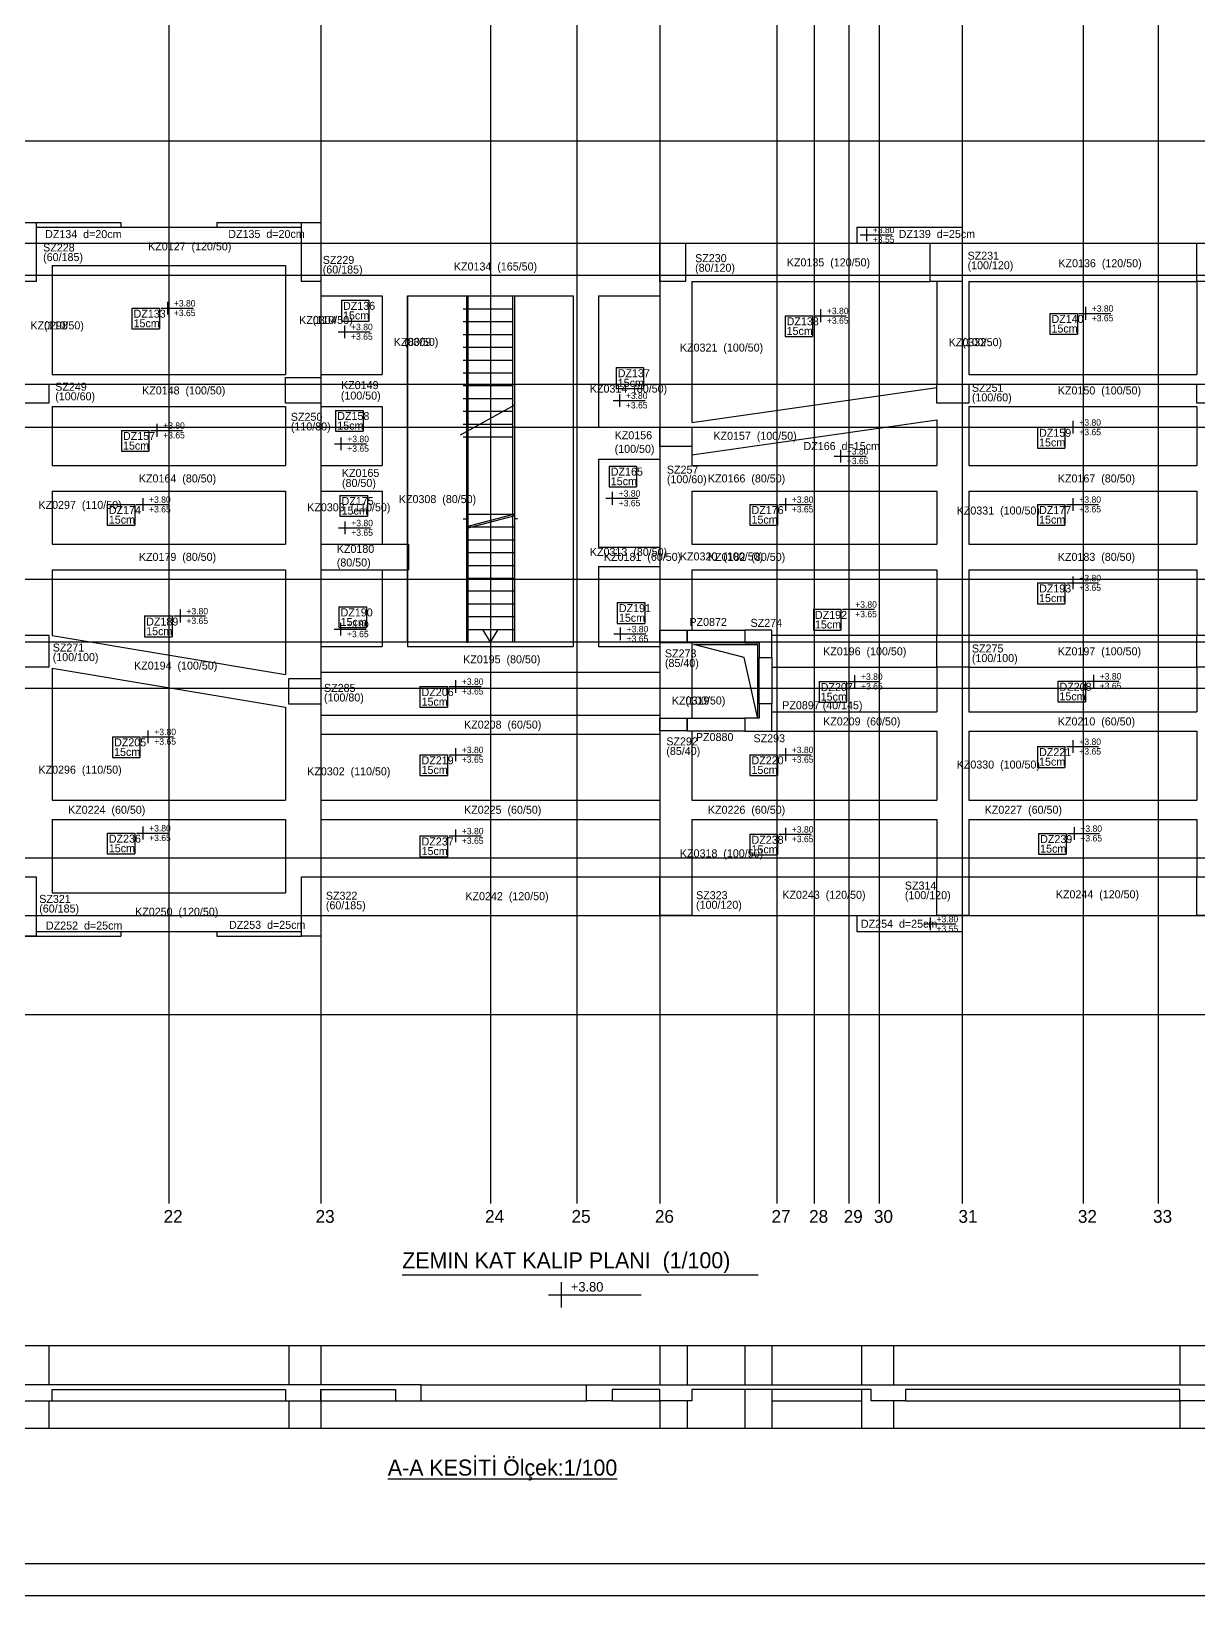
# Model space of a CAD drawing. Header units: millimetres. Extents: x -523454 to -504456, y -75378 to -66578.
# Drawn here: x -515679 to -512031, y -75378 to -70491 of the extents above; entities that cross this region are included whole.
import ezdxf

# ---------------------------------------------------------------- set-up
doc = ezdxf.new("R2010")
doc.units = ezdxf.units.MM
for name, color, linetype in [('brn_duvar_gazbeton', 7, 'Continuous'), ('brn_elev_13', 7, 'Continuous'), ('brn_stairs', 7, 'Continuous'), ('DETAIL2', 7, 'Continuous'), ('DETAIL3', 7, 'Continuous'), ('DETAIL4', 7, 'Continuous'), ('KM Aks', 7, 'Continuous'), ('KM Döşeme Markası', 7, 'Continuous'), ('KM Döşeme Şaft', 7, 'Continuous'), ('KM Kesik', 7, 'Continuous'), ('KM Kesit', 7, 'Continuous'), ('KM Kesit görünüş', 7, 'Continuous'), ('KM Kesit Yazı', 7, 'Continuous'), ('KM Kiriş', 7, 'Continuous'), ('KM Kiriş Markası', 7, 'Continuous'), ('KM Kolon', 7, 'Continuous'), ('KM Kolon Markası', 7, 'Continuous'), ('KM Perde', 7, 'Continuous'), ('KM Perde Markası', 7, 'Continuous'), ('LGP-SLAB2', 7, 'Continuous'), ('PENC3', 7, 'Continuous'), ('REBAR_DET2', 7, 'Continuous'), ('REBAR_DET3', 7, 'Continuous'), ('TABLO', 7, 'Continuous'), ('VM Aks Markası', 7, 'Continuous')]:
    doc.layers.add(name, color=color, linetype=linetype)

msp = doc.modelspace()

# ---------------------------------------------------------------- linework, layer by layer
at = {"layer": 'brn_duvar_gazbeton'}
for points in [[(-514169.3, -71999), (-514319.3, -72039)], [(-514169.3, -71999), (-514319.3, -72039)], [(-514168, -72003.8), (-514319.3, -72044.1)], [(-514168, -72003.8), (-514319.3, -72044.1)]]:
    msp.add_lwpolyline(points, dxfattribs=at)
at = {"layer": 'brn_elev_13'}
msp.add_lwpolyline([(-514503.1, -72399), (-514503.1, -71317.4), (-513985.9, -71317.4), (-513985.9, -72399)], close=True, dxfattribs=at)
msp.add_lwpolyline([(-514503.1, -72399), (-514503.1, -71317.4), (-513985.9, -71317.4), (-513985.9, -72399)], close=True, dxfattribs=at)
at = {"layer": 'brn_stairs'}
for p, q in [((-514244.3, -71317.4), (-514244.3, -71705.3)), ((-514244.3, -71317.4), (-514244.3, -71705.3)), ((-514169.2, -71658.5), (-514339.3, -71752)), ((-514169.2, -71658.5), (-514339.3, -71752)), ((-514244.3, -71705.3), (-514244.3, -72399)), ((-514244.3, -71705.3), (-514244.3, -72399)), ((-514244.3, -72399), (-514268.3, -72359)), ((-514244.3, -72399), (-514268.3, -72359)), ((-514244.3, -72399), (-514220.3, -72359)), ((-514244.3, -72399), (-514220.3, -72359))]:
    msp.add_line(p, q, dxfattribs=at)
for points in [[(-514329.3, -71317.4), (-514169.3, -71317.4), (-514169.3, -71999)], [(-514329.3, -71317.4), (-514169.3, -71317.4), (-514169.3, -71999)], [(-514319.3, -71317.4), (-514319.3, -72039)], [(-514319.3, -71317.4), (-514319.3, -72039)], [(-514314.3, -72039), (-514314.3, -71317.4)], [(-514314.3, -72039), (-514314.3, -71317.4)], [(-514174.3, -72000.3), (-514174.3, -71317.4)], [(-514174.3, -72000.3), (-514174.3, -71317.4)], [(-514329.3, -71357.4), (-514174.3, -71357.4)], [(-514329.3, -71357.4), (-514174.3, -71357.4)], [(-514329.3, -71397.4), (-514174.3, -71397.4)], [(-514329.3, -71397.4), (-514174.3, -71397.4)], [(-514329.3, -71437.4), (-514174.3, -71437.4)], [(-514329.3, -71437.4), (-514174.3, -71437.4)], [(-514329.3, -71477.4), (-514174.3, -71477.4)], [(-514329.3, -71477.4), (-514174.3, -71477.4)], [(-514329.3, -71517.4), (-514174.3, -71517.4)], [(-514329.3, -71517.4), (-514174.3, -71517.4)], [(-514329.3, -71557.4), (-514174.3, -71557.4)], [(-514329.3, -71557.4), (-514174.3, -71557.4)], [(-514329.3, -71597.4), (-514174.3, -71597.4)], [(-514329.3, -71597.4), (-514174.3, -71597.4)], [(-514329.3, -71637.4), (-514174.3, -71637.4)], [(-514329.3, -71637.4), (-514174.3, -71637.4)], [(-514329.3, -71677.4), (-514174.3, -71677.4)], [(-514329.3, -71677.4), (-514174.3, -71677.4)], [(-514329.3, -71717.4), (-514174.3, -71717.4)], [(-514329.3, -71717.4), (-514174.3, -71717.4)], [(-514329.3, -71757.4), (-514174.3, -71757.4)], [(-514329.3, -71757.4), (-514174.3, -71757.4)], [(-514329.3, -72014), (-514319.3, -72014)], [(-514329.3, -72014), (-514319.3, -72014)], [(-514319.3, -71999), (-514169.3, -71999)], [(-514319.3, -71999), (-514169.3, -71999)], [(-514169.3, -71999), (-514169.3, -72399), (-514174.3, -72399), (-514174.3, -72000.3)], [(-514169.3, -71999), (-514169.3, -72399), (-514174.3, -72399), (-514174.3, -72000.3)], [(-514159.3, -72014), (-514169.3, -72014)], [(-514159.3, -72014), (-514169.3, -72014)], [(-514319.3, -72039), (-514319.3, -72399), (-514314.3, -72399), (-514314.3, -72042.8)], [(-514319.3, -72039), (-514169.3, -72039)], [(-514319.3, -72039), (-514319.3, -72399), (-514314.3, -72399), (-514314.3, -72042.8)], [(-514319.3, -72039), (-514169.3, -72039)], [(-514314.3, -72079), (-514169.3, -72079)], [(-514314.3, -72079), (-514169.3, -72079)], [(-514314.3, -72119), (-514169.3, -72119)], [(-514314.3, -72119), (-514169.3, -72119)], [(-514314.3, -72159), (-514169.3, -72159)], [(-514314.3, -72159), (-514169.3, -72159)], [(-514314.3, -72199), (-514169.3, -72199)], [(-514314.3, -72199), (-514169.3, -72199)], [(-514319.3, -72239), (-514169.3, -72239)], [(-514319.3, -72239), (-514169.3, -72239)], [(-514314.3, -72279), (-514169.3, -72279)], [(-514314.3, -72279), (-514169.3, -72279)], [(-514314.3, -72319), (-514169.3, -72319)], [(-514314.3, -72319), (-514169.3, -72319)], [(-514314.3, -72359), (-514169.3, -72359)], [(-514314.3, -72359), (-514169.3, -72359)]]:
    msp.add_lwpolyline(points, dxfattribs=at)
at = {"layer": 'DETAIL2'}
for p, q in [((-514022.8, -74397.7), (-514022.8, -74477.7)), ((-514062.8, -74437.7), (-513772.8, -74437.7))]:
    msp.add_line(p, q, dxfattribs=at)
at = {"layer": 'DETAIL4'}
msp.add_line((-514520, -74374.8), (-513407.9, -74374.8), dxfattribs=at)
at = {"layer": 'KM Aks'}
for p, q in [((-515249.5, -66997.4), (-515249.5, -74152.7)), ((-514774.5, -66997.4), (-514774.5, -74152.7)), ((-514244.5, -66997.4), (-514244.5, -74152.7)), ((-513974.5, -66997.4), (-513974.5, -74152.7)), ((-513714.5, -66997.4), (-513714.5, -74152.7)), ((-513349.5, -66997.4), (-513349.5, -74152.7)), ((-513232, -66997.4), (-513232, -74152.7)), ((-513124.5, -66997.4), (-513124.5, -74152.7)), ((-513029.5, -66997.4), (-513029.5, -74152.7)), ((-512769.5, -66997.4), (-512769.5, -74152.7)), ((-512392, -66997.4), (-512392, -74152.7)), ((-512157, -66997.4), (-512157, -74152.7)), ((-521159.5, -70832.4), (-507288.3, -70832.4)), ((-521159.5, -71152.4), (-507288.3, -71152.4)), ((-521159.5, -71252.4), (-507288.3, -71252.4)), ((-521159.5, -71592.4), (-507288.3, -71592.4)), ((-521159.5, -71727.4), (-507288.3, -71727.4)), ((-521159.5, -72202.4), (-507288.3, -72202.4)), ((-521159.5, -72397.4), (-507288.3, -72397.4)), ((-521159.5, -72542.4), (-507288.3, -72542.4)), ((-521159.5, -73072.4), (-507288.3, -73072.4)), ((-521159.5, -73252.4), (-507288.3, -73252.4)), ((-521159.5, -73562.4), (-507288.3, -73562.4))]:
    msp.add_line(p, q, dxfattribs=at)
at = {"layer": 'KM Döşeme Şaft'}
msp.add_lwpolyline([(-513409.6, -72633.4), (-513450.9, -72446.9), (-513608.3, -72406.1), (-513409.6, -72406.1)], close=True, dxfattribs=at)
at = {"layer": 'KM Kesik'}
for p, q in [((-520718.9, -74595.8), (-507776.7, -74595.8)), ((-520744.5, -74854), (-507699.7, -74854))]:
    msp.add_line(p, q, dxfattribs=at)
at = {"layer": 'KM Kesit'}
for points in [[(-515724.5, -74768.8), (-515614.5, -74768.8), (-515614.5, -74733.8), (-514884.5, -74733.8), (-514884.5, -74768.8), (-514774.5, -74768.8), (-514774.5, -74733.8), (-514540.5, -74733.8), (-514540.5, -74768.8), (-514460.5, -74768.8), (-514460.5, -74718.8), (-514540.5, -74718.8), (-514774.5, -74718.8), (-514874.5, -74718.8), (-515624.5, -74718.8), (-515724.5, -74718.8)], [(-511989.5, -74768.8), (-512089.5, -74768.8), (-512089.5, -74733.8), (-512946.7, -74733.8), (-512946.7, -74768.8), (-513054.2, -74768.8), (-513054.2, -74733.8), (-513614.5, -74733.8), (-513614.5, -74768.8), (-513714.5, -74768.8), (-513714.5, -74733.8), (-513863.5, -74733.8), (-513863.5, -74768.8), (-513943.5, -74768.8), (-513943.5, -74718.8), (-513863.5, -74718.8), (-513714.5, -74718.8), (-513614.5, -74718.8), (-513054.2, -74718.8), (-512946.7, -74718.8), (-512089.5, -74718.8), (-511989.5, -74718.8)]]:
    msp.add_lwpolyline(points, dxfattribs=at)
at = {"layer": 'KM Kesit görünüş'}
for p, q in [((-515624.6, -74595.8), (-515624.6, -74718.8)), ((-514874.4, -74595.8), (-514874.4, -74718.8)), ((-514774.4, -74595.8), (-514774.4, -74718.8)), ((-513714.6, -74595.8), (-513714.6, -74718.8)), ((-513629.6, -74595.8), (-513629.6, -74718.8)), ((-513449.5, -74595.8), (-513449.5, -74718.8)), ((-513364.5, -74595.8), (-513364.5, -74718.8)), ((-513084.5, -74595.8), (-513084.5, -74718.8)), ((-512984.5, -74595.8), (-512984.5, -74718.8)), ((-512089.5, -74595.8), (-512089.5, -74718.8)), ((-514460.5, -74718.8), (-513943.5, -74718.8)), ((-515624.6, -74768.8), (-515624.6, -74854)), ((-515624.5, -74768.8), (-514874.5, -74768.8)), ((-514874.4, -74768.8), (-514874.4, -74854)), ((-514774.5, -74768.8), (-514540.5, -74768.8)), ((-514774.4, -74732.8), (-514774.4, -74854)), ((-514460.5, -74768.8), (-513943.5, -74768.8)), ((-513863.5, -74768.8), (-513714.5, -74768.8)), ((-513714.5, -74768.8), (-513714.6, -74854)), ((-513629.6, -74768.8), (-513629.6, -74854)), ((-513449.5, -74732.8), (-513449.5, -74854)), ((-513364.5, -74732.8), (-513364.5, -74854)), ((-513364.5, -74768.8), (-513084.5, -74768.8)), ((-513084.5, -74732.8), (-513084.5, -74854)), ((-512984.5, -74768.8), (-512984.5, -74854)), ((-512946.7, -74768.8), (-512089.5, -74768.8)), ((-512089.5, -74768.8), (-512089.5, -74854))]:
    msp.add_line(p, q, dxfattribs=at)
at = {"layer": 'KM Kiriş'}
for p, q in [((-515664.6, -71087.4), (-515399.5, -71087.4)), ((-515664.6, -71102.4), (-514834.4, -71102.4)), ((-515399.5, -71087.4), (-515399.5, -71102.4)), ((-515099.5, -71087.4), (-514834.4, -71087.4)), ((-515099.5, -71087.4), (-515099.5, -71102.4)), ((-513099.5, -71102.4), (-513099.5, -71152.4)), ((-513099.5, -71102.4), (-512769.5, -71102.4)), ((-512769.5, -71102.4), (-512769.5, -71152.4)), ((-514774.4, -71152.4), (-514503, -71152.4)), ((-514503, -71152.4), (-513986, -71152.4)), ((-513986, -71152.4), (-513714.6, -71152.4)), ((-513614.6, -71152.4), (-512869.4, -71152.4)), ((-512769.4, -71152.4), (-512036.5, -71152.4)), ((-515614.5, -71222.4), (-514884.5, -71222.4)), ((-515614.5, -71222.4), (-515614.5, -71562.4)), ((-514884.5, -71222.4), (-514884.4, -71562.4)), ((-513614.6, -71272.4), (-512869.4, -71272.4)), ((-513614.5, -71272.4), (-513614.5, -71713.1)), ((-512849.5, -71272.4), (-512849.5, -71592.3)), ((-512749.5, -71272.4), (-512036.5, -71272.4)), ((-512749.5, -71272.4), (-512749.5, -71562.4)), ((-512036.5, -71272.4), (-512036.5, -71562.4)), ((-514774.5, -71317.4), (-514583, -71317.4)), ((-514774.5, -71317.4), (-514774.4, -71562.4)), ((-514583, -71317.4), (-514583, -71562.4)), ((-514503, -71317.4), (-513986, -71317.4)), ((-514503, -71317.4), (-514503, -71662.4)), ((-513986, -71317.4), (-513986, -71727.4)), ((-513906, -71317.4), (-513714.5, -71317.4)), ((-513906, -71317.4), (-513906, -71727.4)), ((-513714.5, -71317.4), (-513714.6, -71727.3)), ((-515614.5, -71562.4), (-514884.4, -71562.4)), ((-514774.4, -71562.4), (-514583, -71562.4)), ((-514503, -71562.4), (-514503, -71927.4)), ((-512749.5, -71562.4), (-512036.5, -71562.4)), ((-513614.5, -71713.1), (-512849.5, -71603.8)), ((-515614.5, -71662.4), (-514884.4, -71662.4)), ((-515614.5, -71662.4), (-515614.5, -71847.4)), ((-514884.5, -71662.4), (-514884.5, -71847.4)), ((-514774.5, -71662.4), (-514774.5, -71847.4)), ((-514774.4, -71662.4), (-514583, -71662.4)), ((-514583, -71662.4), (-514583, -71847.4)), ((-512749.5, -71662.4), (-512036.5, -71662.4)), ((-512749.5, -71662.4), (-512749.5, -71847.4)), ((-512036.5, -71662.4), (-512036.5, -71847.4)), ((-513986, -71727.4), (-513986, -72162.4)), ((-513906, -71727.4), (-513714.6, -71727.4)), ((-513614.6, -71814.1), (-512849.5, -71704.8)), ((-512849.5, -71704.8), (-512849.5, -71847.4)), ((-513714.6, -71787.3), (-513714.5, -71927.4)), ((-513614.5, -71787.3), (-513614.5, -71847.4)), ((-513906, -71827.4), (-513714.6, -71827.4)), ((-513906, -71827.4), (-513906, -72102.4)), ((-515614.5, -71847.4), (-514884.5, -71847.4)), ((-514774.5, -71847.4), (-514583, -71847.4)), ((-514503, -71847.4), (-514503, -72172.4)), ((-513714.5, -71847.4), (-513714.5, -72102.4)), ((-513614.5, -71847.4), (-512849.5, -71847.4)), ((-512749.5, -71847.4), (-512036.5, -71847.4)), ((-515614.5, -71927.4), (-514884.5, -71927.4)), ((-515614.5, -71927.4), (-515614.5, -72092.4)), ((-514884.5, -71927.4), (-514884.5, -72092.4)), ((-514774.5, -71927.4), (-514583, -71927.4)), ((-514774.5, -71927.4), (-514774.5, -72092.4)), ((-514583, -71927.4), (-514583, -72092.4)), ((-513614.5, -71927.4), (-512849.5, -71927.4)), ((-513614.5, -71927.4), (-513614.5, -72092.4)), ((-512849.5, -71927.4), (-512849.5, -72092.4)), ((-512749.5, -71927.4), (-512036.5, -71927.4)), ((-512749.5, -71927.4), (-512749.5, -72092.4)), ((-512036.5, -71927.4), (-512036.5, -72092.4)), ((-515614.5, -72092.4), (-514884.5, -72092.4)), ((-514774.5, -72092.4), (-514500.5, -72092.4)), ((-514503, -72092.4), (-514503, -72412.4)), ((-514500.5, -72092.4), (-514500.5, -72172.4)), ((-513986, -72102.4), (-513986, -72412.4)), ((-513906, -72102.4), (-513714.5, -72102.4)), ((-513614.5, -72092.4), (-512849.5, -72092.4)), ((-512749.5, -72092.4), (-512036.5, -72092.4)), ((-515614.5, -72172.4), (-514884.5, -72172.4)), ((-515614.5, -72172.4), (-515614.5, -72378.4)), ((-514884.5, -72172.4), (-514884.5, -72492.4)), ((-514774.5, -72172.4), (-514500.5, -72172.4)), ((-514774.5, -72172.4), (-514774.5, -72412.4)), ((-514583, -72172.4), (-514583, -72412.4)), ((-513906, -72162.4), (-513714.5, -72162.4)), ((-513906, -72162.4), (-513906, -72412.4)), ((-513714.5, -72162.4), (-513714.7, -72361.4)), ((-513614.5, -72172.4), (-512849.5, -72172.4)), ((-513614.5, -72172.4), (-513614.5, -72361.4)), ((-512849.5, -72172.4), (-512849.5, -72377.4)), ((-512749.5, -72172.4), (-512036.5, -72172.4)), ((-512749.5, -72172.4), (-512749.5, -72377.4)), ((-512036.5, -72172.4), (-512036.5, -72377.4)), ((-515614.5, -72378.4), (-514884.5, -72500)), ((-513364.5, -72377.4), (-512849.5, -72377.4)), ((-512749.5, -72377.4), (-512036.5, -72377.4)), ((-514884.5, -72412.4), (-514884.5, -72500)), ((-514774.5, -72412.4), (-514583, -72412.4)), ((-514503, -72412.4), (-513986, -72412.4)), ((-513906, -72412.4), (-513714.5, -72412.4)), ((-513614.5, -72401.4), (-513614.5, -72636.4)), ((-515614.5, -72479.7), (-514884.5, -72601.4)), ((-515614.5, -72479.7), (-515614.5, -72682.4)), ((-514774.5, -72492.4), (-513714.5, -72492.4)), ((-514774.5, -72492.4), (-514774.4, -72502.4)), ((-513714.5, -72492.4), (-513714.5, -72626.4)), ((-513364.5, -72477.4), (-512849.5, -72477.4)), ((-512849.5, -72477.4), (-512849.5, -72616.4)), ((-512749.5, -72477.4), (-512036.5, -72477.4)), ((-512749.5, -72477.4), (-512749.5, -72616.4)), ((-512036.5, -72477.4), (-512036.5, -72616.4)), ((-515614.5, -72622.4), (-515614.5, -72892.4)), ((-514884.5, -72601.4), (-514884.5, -72686.4)), ((-514774.5, -72602.4), (-514774.5, -72626.4)), ((-513364.5, -72616.4), (-512849.5, -72616.4)), ((-512749.5, -72616.4), (-512036.5, -72616.4)), ((-514884.5, -72626.4), (-514884.5, -72892.4)), ((-514774.5, -72626.4), (-513714.5, -72626.4)), ((-514774.5, -72686.4), (-513714.5, -72686.4)), ((-514774.5, -72686.4), (-514774.5, -72892.4)), ((-513714.5, -72686.4), (-513714.5, -72892.4)), ((-513614.5, -72676.4), (-513614.5, -72892.4)), ((-513364.5, -72676.4), (-512849.5, -72676.4)), ((-512849.5, -72676.4), (-512849.5, -72892.4)), ((-512749.5, -72676.4), (-512036.5, -72676.4)), ((-512749.5, -72676.4), (-512749.5, -72892.4)), ((-512036.5, -72676.4), (-512036.5, -72892.4)), ((-515614.5, -72892.4), (-514884.5, -72892.4)), ((-514774.5, -72892.4), (-513714.5, -72892.4)), ((-513614.5, -72892.4), (-512849.5, -72892.4)), ((-512749.5, -72892.4), (-512036.5, -72892.4)), ((-515614.5, -72952.4), (-514884.5, -72952.4)), ((-515614.5, -72952.4), (-515614.5, -73182.4)), ((-514884.5, -72952.4), (-514884.5, -73182.4)), ((-514774.5, -72952.4), (-513714.5, -72952.4)), ((-514774.5, -72952.4), (-514774.5, -73132.4)), ((-513714.5, -72952.4), (-513714.6, -73132.5)), ((-513614.5, -72952.4), (-513614.6, -73132.5)), ((-513614.5, -72952.4), (-512849.5, -72952.4)), ((-512849.5, -72952.4), (-512849.5, -73132.4)), ((-512749.5, -72952.4), (-512036.5, -72952.4)), ((-512749.5, -72952.4), (-512749.5, -73132.4)), ((-512036.5, -72952.4), (-512036.5, -73132.4)), ((-514774.4, -73132.4), (-513714.6, -73132.4)), ((-513614.6, -73132.4), (-512849.5, -73132.4)), ((-512749.5, -73132.4), (-512036.5, -73132.4)), ((-515614.5, -73182.4), (-514884.5, -73182.4)), ((-514774.4, -73252.4), (-513714.6, -73252.4)), ((-513614.6, -73252.4), (-512849.5, -73252.4)), ((-513099.5, -73252.4), (-513099.5, -73302.4)), ((-512769.5, -73252.4), (-512769.5, -73302.4)), ((-512749.5, -73252.4), (-512036.5, -73252.4)), ((-515664.6, -73302.4), (-514834.4, -73302.4)), ((-515399.5, -73302.4), (-515399.5, -73317.4)), ((-515099.5, -73302.4), (-515099.5, -73317.4)), ((-513099.5, -73302.4), (-512769.5, -73302.4)), ((-515725.6, -73317.4), (-515399.5, -73317.4)), ((-515099.5, -73317.4), (-514834.6, -73317.4))]:
    msp.add_line(p, q, dxfattribs=at)
at = {"layer": 'KM Kolon'}
for points in [[(-515724.5, -71087.4), (-515664.5, -71087.4), (-515664.5, -71272.4), (-515724.5, -71272.4)], [(-514834.5, -71087.4), (-514774.5, -71087.4), (-514774.5, -71272.4), (-514834.5, -71272.4)], [(-513714.5, -71152.4), (-513634.5, -71152.4), (-513634.5, -71272.4), (-513714.5, -71272.4)], [(-512869.5, -71152.4), (-512769.5, -71152.4), (-512769.5, -71272.4), (-512869.5, -71272.4)], [(-512036.5, -71152.4), (-511976.5, -71152.4), (-511976.5, -71272.4), (-512036.5, -71272.4)], [(-515724.5, -71592.4), (-515624.5, -71592.4), (-515624.5, -71652.4), (-515724.5, -71652.4)], [(-514884.5, -71572.4), (-514774.5, -71572.4), (-514774.5, -71652.4), (-514884.5, -71652.4)], [(-512849.5, -71592.4), (-512749.5, -71592.4), (-512749.5, -71652.4), (-512849.5, -71652.4)], [(-512036.5, -71592.4), (-511936.5, -71592.4), (-511936.5, -71652.4), (-512036.5, -71652.4)], [(-513714.5, -71727.4), (-513614.5, -71727.4), (-513614.5, -71787.4), (-513714.5, -71787.4)], [(-515724.5, -72377.4), (-515624.5, -72377.4), (-515624.5, -72477.4), (-515724.5, -72477.4)], [(-513714.6, -72361.4), (-513629.6, -72361.4), (-513629.5, -72401.4), (-513714.5, -72401.4)], [(-513449.5, -72361.3), (-513449.5, -72401.3), (-513404.5, -72401.3), (-513404.5, -72446.3), (-513364.5, -72446.3), (-513364.5, -72361.3)], [(-512849.5, -72377.4), (-512749.5, -72377.4), (-512749.5, -72477.4), (-512849.5, -72477.4)], [(-512036.5, -72377.4), (-511936.5, -72377.4), (-511936.5, -72477.4), (-512036.5, -72477.4)], [(-514874.5, -72512.4), (-514774.5, -72512.4), (-514774.5, -72592.4), (-514874.5, -72592.4)], [(-513364.5, -72591.4), (-513404.5, -72591.4), (-513404.5, -72636.4), (-513449.5, -72636.4), (-513449.5, -72676.4), (-513364.5, -72676.4)], [(-513714.5, -72636.3), (-513629.5, -72636.3), (-513629.5, -72676.3), (-513714.5, -72676.3)], [(-515724.5, -73132.4), (-515664.5, -73132.4), (-515664.5, -73317.4), (-515724.5, -73317.4)], [(-514834.5, -73132.4), (-514774.5, -73132.4), (-514774.5, -73317.4), (-514834.5, -73317.4)], [(-513714.5, -73132.4), (-513614.5, -73132.4), (-513614.5, -73252.4), (-513714.5, -73252.4)], [(-512849.5, -73132.4), (-512749.5, -73132.4), (-512749.5, -73252.4), (-512849.5, -73252.4)], [(-512036.5, -73132.4), (-511966.5, -73132.4), (-511966.5, -73252.4), (-512036.5, -73252.4)]]:
    msp.add_lwpolyline(points, close=True, dxfattribs=at)
at = {"layer": 'KM Perde'}
for points in [[(-513629.6, -72361.4), (-513449.5, -72361.4), (-513449.5, -72401.4), (-513629.6, -72401.4)], [(-513364.5, -72446.3), (-513364.5, -72591.4), (-513404.5, -72591.4), (-513404.5, -72446.3)], [(-513629.6, -72636.4), (-513449.5, -72636.4), (-513449.5, -72676.4), (-513629.6, -72676.4)]]:
    msp.add_lwpolyline(points, close=True, dxfattribs=at)
at = {"layer": 'LGP-SLAB2'}
for p, q in [((-514710, -71330.7), (-514624, -71330.7)), ((-514710, -71330.7), (-514710, -71395.7)), ((-514624, -71330.7), (-514624, -71395.7)), ((-515364.7, -71355.2), (-515278.7, -71355.2)), ((-515364.7, -71355.2), (-515364.7, -71420.2)), ((-515278.7, -71355.2), (-515278.7, -71420.2)), ((-514710, -71395.7), (-514624, -71395.7)), ((-513323.5, -71379.1), (-513237.6, -71379.1)), ((-513323.5, -71379.1), (-513323.5, -71444.1)), ((-513237.6, -71379.1), (-513237.6, -71444.1)), ((-512495.7, -71371.6), (-512409.9, -71371.6)), ((-512495.7, -71371.6), (-512495.7, -71436.6)), ((-512409.9, -71371.6), (-512409.9, -71436.6)), ((-515364.7, -71420.2), (-515278.7, -71420.2)), ((-513323.5, -71444.1), (-513237.6, -71444.1)), ((-512495.7, -71436.6), (-512409.9, -71436.6)), ((-513851.4, -71541.2), (-513765.5, -71541.2)), ((-513851.4, -71541.2), (-513851.4, -71606.2)), ((-513765.5, -71541.2), (-513765.5, -71606.2)), ((-513851.4, -71606.2), (-513765.5, -71606.2)), ((-514728.1, -71674.9), (-514642.3, -71674.9)), ((-514728.1, -71674.9), (-514728.1, -71739.9)), ((-514642.3, -71674.9), (-514642.3, -71739.9)), ((-515397.8, -71737.3), (-515312.1, -71737.3)), ((-515397.8, -71737.3), (-515397.8, -71802.3)), ((-515312.1, -71737.3), (-515312.1, -71802.3)), ((-514728.1, -71739.9), (-514642.3, -71739.9)), ((-512534.5, -71727.4), (-512448.7, -71727.4)), ((-512534.5, -71727.4), (-512534.5, -71792.4)), ((-512448.7, -71727.4), (-512448.7, -71792.4)), ((-515397.8, -71802.3), (-515312.1, -71802.3)), ((-512534.5, -71792.4), (-512448.7, -71792.4)), ((-513873.1, -71848.6), (-513787.3, -71848.6)), ((-513873.1, -71848.6), (-513873.1, -71913.6)), ((-513787.3, -71848.6), (-513787.3, -71913.6)), ((-513873.1, -71913.6), (-513787.3, -71913.6)), ((-515442, -71968.6), (-515356.2, -71968.6)), ((-515442, -71968.6), (-515442, -72033.6)), ((-515356.2, -71968.6), (-515356.2, -72033.6)), ((-514714.5, -71940.4), (-514628.8, -71940.4)), ((-514714.5, -71940.4), (-514714.5, -72005.4)), ((-514628.8, -71940.4), (-514628.8, -72005.4)), ((-513433.3, -71968.6), (-513347.3, -71968.6)), ((-513433.3, -71968.6), (-513433.3, -72033.6)), ((-513347.3, -71968.6), (-513347.3, -72033.6)), ((-512534.5, -71968.6), (-512448.6, -71968.6)), ((-512534.5, -71968.6), (-512534.5, -72033.6)), ((-512448.6, -71968.6), (-512448.6, -72033.6)), ((-515442, -72033.6), (-515356.2, -72033.6)), ((-514714.5, -72005.4), (-514628.8, -72005.4)), ((-513433.3, -72033.6), (-513347.3, -72033.6)), ((-512534.5, -72033.6), (-512448.6, -72033.6)), ((-512534.5, -72213.6), (-512448.6, -72213.6)), ((-512534.5, -72213.6), (-512534.5, -72278.6)), ((-512448.6, -72213.6), (-512448.6, -72278.6)), ((-513847.8, -72275.1), (-513762, -72275.1)), ((-513847.8, -72275.1), (-513847.8, -72340.1)), ((-513762, -72275.1), (-513762, -72340.1)), ((-512534.5, -72278.6), (-512448.6, -72278.6)), ((-515325.3, -72317), (-515239.5, -72317)), ((-515325.3, -72317), (-515325.3, -72382)), ((-515239.5, -72317), (-515239.5, -72382)), ((-514717.6, -72288.4), (-514631.7, -72288.4)), ((-514717.6, -72288.4), (-514717.6, -72353.4)), ((-514631.7, -72288.4), (-514631.7, -72353.4)), ((-513235, -72296.1), (-513149.1, -72296.1)), ((-513235, -72296.1), (-513235, -72361.1)), ((-513149.1, -72296.1), (-513149.1, -72361.1)), ((-514717.6, -72353.4), (-514631.7, -72353.4)), ((-513847.8, -72340.1), (-513762, -72340.1)), ((-513235, -72361.1), (-513149.1, -72361.1)), ((-515325.3, -72382), (-515239.5, -72382)), ((-513217, -72521.6), (-513131.1, -72521.6)), ((-513217, -72521.6), (-513217, -72586.6)), ((-513131.1, -72521.6), (-513131.1, -72586.6)), ((-512470.8, -72520.6), (-512384.9, -72520.6)), ((-512470.8, -72520.6), (-512470.8, -72585.6)), ((-512384.9, -72520.6), (-512384.9, -72585.6)), ((-514464.5, -72537.3), (-514378.5, -72537.3)), ((-514464.5, -72537.3), (-514464.5, -72602.3)), ((-514378.5, -72537.3), (-514378.5, -72602.3)), ((-514464.5, -72602.3), (-514378.5, -72602.3)), ((-513217, -72586.6), (-513131.1, -72586.6)), ((-512470.8, -72585.6), (-512384.9, -72585.6)), ((-515425.5, -72694.3), (-515339.7, -72694.3)), ((-515425.5, -72694.3), (-515425.5, -72759.3)), ((-515339.7, -72694.3), (-515339.7, -72759.3)), ((-515425.5, -72759.3), (-515339.7, -72759.3)), ((-514464.5, -72750.4), (-514378.6, -72750.4)), ((-514464.5, -72750.4), (-514464.5, -72815.4)), ((-514378.6, -72750.4), (-514378.6, -72815.4)), ((-513433.3, -72750.4), (-513347.3, -72750.4)), ((-513433.3, -72750.4), (-513433.3, -72815.4)), ((-513347.3, -72750.4), (-513347.3, -72815.4)), ((-512534.5, -72724.9), (-512448.6, -72724.9)), ((-512534.5, -72724.9), (-512534.5, -72789.9)), ((-512448.6, -72724.9), (-512448.6, -72789.9)), ((-514464.5, -72815.4), (-514378.6, -72815.4)), ((-513433.3, -72815.4), (-513347.3, -72815.4)), ((-512534.5, -72789.9), (-512448.6, -72789.9)), ((-515442, -72995.2), (-515355.9, -72995.2)), ((-515442, -72995.2), (-515442, -73060.2)), ((-515355.9, -72995.2), (-515355.9, -73060.2)), ((-514464.5, -73004), (-514378.5, -73004)), ((-514464.5, -73004), (-514464.5, -73069)), ((-514378.5, -73004), (-514378.5, -73069)), ((-513433.3, -72998.7), (-513347.3, -72998.7)), ((-513433.3, -72998.7), (-513433.3, -73063.7)), ((-513347.3, -72998.7), (-513347.3, -73063.7)), ((-512531.2, -72996.4), (-512445.3, -72996.4)), ((-512531.2, -72996.4), (-512531.2, -73061.4)), ((-512445.3, -72996.4), (-512445.3, -73061.4)), ((-515442, -73060.2), (-515355.9, -73060.2)), ((-512531.2, -73061.4), (-512445.3, -73061.4)), ((-514464.5, -73069), (-514378.5, -73069)), ((-513433.3, -73063.7), (-513347.3, -73063.7))]:
    msp.add_line(p, q, dxfattribs=at)
at = {"layer": 'PENC3'}
msp.add_line((-514774.5, -72492.4), (-514774.4, -72522.4), dxfattribs=at)
at = {"layer": 'REBAR_DET2'}
for p, q in [((-513069.1, -71106.1), (-513069.1, -71146.1)), ((-513089.1, -71126.1), (-512989.1, -71126.1)), ((-515253.7, -71335.2), (-515253.7, -71375.2)), ((-512384.9, -71351.6), (-512384.9, -71391.6)), ((-515273.7, -71355.2), (-515173.7, -71355.2)), ((-513232.6, -71379.1), (-513132.6, -71379.1)), ((-513212.6, -71359.1), (-513212.6, -71399.1)), ((-512404.9, -71371.6), (-512304.9, -71371.6)), ((-514719.9, -71429.2), (-514619.9, -71429.2)), ((-514699.9, -71409.2), (-514699.9, -71449.2)), ((-513861, -71643.7), (-513761, -71643.7)), ((-513841, -71623.7), (-513841, -71663.7)), ((-515307.1, -71737.3), (-515207.1, -71737.3)), ((-515287.1, -71717.3), (-515287.1, -71757.3)), ((-512443.7, -71727.4), (-512343.7, -71727.4)), ((-512423.7, -71707.4), (-512423.7, -71747.4)), ((-514731.6, -71779.1), (-514631.6, -71779.1)), ((-514711.6, -71759.1), (-514711.6, -71799.1)), ((-513170.4, -71817.7), (-513070.4, -71817.7)), ((-513150.4, -71797.7), (-513150.4, -71837.7)), ((-513863.4, -71929.4), (-513863.4, -71969.4)), ((-515351.2, -71968.6), (-515251.2, -71968.6)), ((-515331.2, -71948.6), (-515331.2, -71988.6)), ((-513883.4, -71949.4), (-513783.4, -71949.4)), ((-513342.3, -71968.6), (-513242.3, -71968.6)), ((-513322.3, -71948.6), (-513322.3, -71988.6)), ((-512443.6, -71968.6), (-512343.6, -71968.6)), ((-512423.6, -71948.6), (-512423.6, -71988.6)), ((-514699.1, -72021.7), (-514699.1, -72061.7)), ((-514719.1, -72041.7), (-514619.1, -72041.7)), ((-512443.6, -72213.6), (-512343.6, -72213.6)), ((-512423.6, -72193.6), (-512423.6, -72233.6)), ((-513124.1, -72276.1), (-513124.1, -72316.1)), ((-515234.5, -72317), (-515134.5, -72317)), ((-515214.5, -72297), (-515214.5, -72337)), ((-513144.1, -72296.1), (-513044.1, -72296.1)), ((-514732.6, -72358.4), (-514632.6, -72358.4)), ((-514712.6, -72338.4), (-514712.6, -72378.4)), ((-513858.5, -72373), (-513758.5, -72373)), ((-513838.5, -72353), (-513838.5, -72393)), ((-514353.5, -72517.3), (-514353.5, -72557.3)), ((-513126.1, -72521.6), (-513026.1, -72521.6)), ((-513106.1, -72501.6), (-513106.1, -72541.6)), ((-512379.9, -72520.6), (-512279.9, -72520.6)), ((-512359.9, -72500.6), (-512359.9, -72540.6)), ((-514373.5, -72537.3), (-514273.5, -72537.3)), ((-515334.7, -72694.3), (-515234.7, -72694.3)), ((-515314.7, -72674.3), (-515314.7, -72714.3)), ((-512423.6, -72704.9), (-512423.6, -72744.9)), ((-514373.6, -72750.4), (-514273.6, -72750.4)), ((-514353.6, -72730.4), (-514353.6, -72770.4)), ((-513342.3, -72750.4), (-513242.3, -72750.4)), ((-513322.3, -72730.4), (-513322.3, -72770.4)), ((-512443.6, -72724.9), (-512343.6, -72724.9)), ((-515350.9, -72995.2), (-515250.9, -72995.2)), ((-515330.9, -72975.2), (-515330.9, -73015.2)), ((-514373.5, -73004), (-514273.5, -73004)), ((-514353.5, -72984), (-514353.5, -73024)), ((-513342.3, -72998.7), (-513242.3, -72998.7)), ((-513322.3, -72978.7), (-513322.3, -73018.7)), ((-512440.3, -72996.4), (-512340.3, -72996.4)), ((-512420.3, -72976.4), (-512420.3, -73016.4)), ((-512889.9, -73279), (-512789.9, -73279)), ((-512869.9, -73259), (-512869.9, -73299))]:
    msp.add_line(p, q, dxfattribs=at)
at = {"layer": 'TABLO'}
for points in [[(-521453.6, -66577.6), (-504456.1, -66577.6), (-504456.1, -75377.6), (-521453.6, -75377.6)], [(-521353.6, -66677.6), (-504556.1, -66677.6), (-504556.1, -75277.6), (-521353.6, -75277.6)]]:
    msp.add_lwpolyline(points, close=True, dxfattribs=at)

# ---------------------------------------------------------------- texts
at = {"layer": 'DETAIL3'}
msp.add_text('+3.80', height=30, dxfattribs=at).set_placement((-513992.8, -74427.7))
at = {"layer": 'DETAIL4'}
msp.add_text('ZEMIN KAT KALIP PLANI  (1/100)', height=50, dxfattribs=at).set_placement((-514520, -74354.8))
at = {"layer": 'KM Döşeme Markası'}
for s, p in [('DZ134  d=20cm', (-515636.1, -71136.6)), ('DZ135  d=20cm', (-515063.6, -71136)), ('DZ139  d=25cm', (-512968.3, -71136.1)), ('DZ136', (-514705, -71360.7)), ('15cm', (-515359.7, -71415.2)), ('DZ133', (-515359.7, -71385.2)), ('15cm', (-514705, -71390.7)), ('DZ138', (-513318.5, -71409.1)), ('DZ140', (-512490.7, -71401.6)), ('15cm', (-513318.5, -71439.1)), ('15cm', (-512490.7, -71431.6)), ('DZ137', (-513846.4, -71571.2)), ('15cm', (-513846.4, -71601.2)), ('DZ158', (-514723.1, -71704.9)), ('DZ157', (-515392.8, -71767.3)), ('15cm', (-514723.1, -71734.9)), ('DZ159', (-512529.5, -71757.4)), ('15cm', (-515392.8, -71797.3)), ('DZ166  d=15cm', (-513265.7, -71798.7)), ('15cm', (-512529.5, -71787.4)), ('15cm', (-513868.1, -71908.6)), ('DZ165', (-513868.1, -71878.6)), ('DZ174', (-515437, -71998.6)), ('15cm', (-514709.5, -72000.4)), ('DZ175', (-514709.5, -71970.4)), ('DZ176', (-513428.3, -71998.6)), ('DZ177', (-512529.5, -71998.6)), ('15cm', (-515437, -72028.6)), ('15cm', (-513428.3, -72028.6)), ('15cm', (-512529.5, -72028.6)), ('DZ193', (-512529.5, -72243.6)), ('DZ191', (-513842.8, -72305.1)), ('15cm', (-512529.5, -72273.6)), ('DZ189', (-515320.3, -72347)), ('15cm', (-514712.6, -72348.4)), ('DZ190', (-514712.6, -72318.4)), ('15cm', (-513842.8, -72335.1)), ('DZ192', (-513230, -72326.1)), ('15cm', (-515320.3, -72377)), ('15cm', (-513230, -72356.1)), ('15cm', (-514459.5, -72597.3)), ('DZ206', (-514459.5, -72567.3)), ('15cm', (-513212, -72581.6)), ('DZ207', (-513212, -72551.6)), ('15cm', (-512465.8, -72580.6)), ('DZ208', (-512465.8, -72550.6)), ('DZ205', (-515420.5, -72724.3)), ('15cm', (-515420.5, -72754.3)), ('DZ219', (-514459.5, -72780.4)), ('DZ220', (-513428.3, -72780.4)), ('15cm', (-512529.5, -72784.9)), ('DZ221', (-512529.5, -72754.9)), ('15cm', (-514459.5, -72810.4)), ('15cm', (-513428.3, -72810.4)), ('DZ236', (-515437, -73025.2)), ('DZ237', (-514459.5, -73034)), ('DZ238', (-513428.3, -73028.7)), ('DZ239', (-512526.2, -73026.4)), ('15cm', (-515437, -73055.2)), ('15cm', (-514459.5, -73064)), ('15cm', (-513428.3, -73058.7)), ('15cm', (-512526.2, -73056.4)), ('DZ252  d=25cm', (-515633.5, -73296.6)), ('DZ253  d=25cm', (-515061.4, -73294.4)), ('DZ254  d=25cm', (-513086.3, -73291))]:
    msp.add_text(s, height=25, dxfattribs=at).set_placement(p)
at = {"layer": 'KM Kesit Yazı'}
msp.add_text('%%UA-A KESİTİ Ölçek:1/100', height=50, dxfattribs=at).set_placement((-514565.1, -75002.4))
at = {"layer": 'KM Kiriş Markası'}
for s, p in [('KZ0127  (120/50)', (-515314.2, -71174.9)), ('KZ0135  (120/50)', (-513317.9, -71224.9)), ('KZ0136  (120/50)', (-512469.1, -71227.6)), ('KZ0134  (165/50)', (-514358.5, -71237.7)), ('KZ0298', (-515682, -71421.8)), ('(110/50)', (-515639.5, -71421.8)), ('KZ0304', (-514842, -71404.9)), ('(110/50)', (-514799.5, -71404.9)), ('KZ0309', (-514546.4, -71473.3)), ('(80/50)', (-514513, -71473.3)), ('KZ0332', (-512812, -71474.2)), ('(100/50)', (-512769.5, -71474.2)), ('KZ0321  (100/50)', (-513652, -71491.1)), ('KZ0149', (-514711.2, -71608.3)), ('KZ0314  (80/50)', (-513933.5, -71619.3)), ('KZ0148  (100/50)', (-515333, -71624.9)), ('(100/50)', (-514711.8, -71641)), ('KZ0150  (100/50)', (-512470.9, -71624.9)), ('KZ0156', (-513856, -71764.9)), ('KZ0157  (100/50)', (-513547.4, -71766.6)), ('(100/50)', (-513856, -71807.4)), ('KZ0164  (80/50)', (-515343.1, -71899.9)), ('(80/50)', (-514708.2, -71914)), ('KZ0165', (-514708.6, -71882.7)), ('KZ0166  (80/50)', (-513564.5, -71899.9)), ('KZ0167  (80/50)', (-512470.9, -71899.9)), ('KZ0308  (80/50)', (-514530.5, -71964.4)), ('KZ0297  (110/50)', (-515657, -71982.5)), ('KZ0303  (110/50)', (-514817, -71989.9)), ('KZ0331  (100/50)', (-512787, -72000.1)), ('KZ0179  (80/50)', (-515343.1, -72144.9)), ('KZ0180', (-514724.5, -72119.9)), ('KZ0313  (80/50)', (-513933.5, -72129.5)), ('KZ0181  (60/50)', (-513889.6, -72144.9)), ('KZ0320  (100/50)', (-513652, -72143.5)), ('KZ0182  (80/50)', (-513564.5, -72144.9)), ('KZ0183  (80/50)', (-512470.9, -72144.9)), ('(80/50)', (-514724.5, -72162.4)), ('KZ0196  (100/50)', (-513204.5, -72439.9)), ('KZ0197  (100/50)', (-512470.9, -72439.9)), ('KZ0194  (100/50)', (-515358.1, -72484.5)), ('KZ0195  (80/50)', (-514329.7, -72464.9)), ('KZ0319', (-513677, -72593.6)), ('(100/50)', (-513634.5, -72593.6)), ('KZ0208  (60/50)', (-514326.7, -72668.9)), ('KZ0209  (60/50)', (-513204.5, -72658.9)), ('KZ0210  (60/50)', (-512470.9, -72658.9)), ('KZ0330  (100/50)', (-512787, -72793.7)), ('KZ0296  (110/50)', (-515657, -72809.7)), ('KZ0302  (110/50)', (-514817, -72814.9)), ('KZ0224  (60/50)', (-515564.5, -72934.9)), ('KZ0225  (60/50)', (-514326.7, -72934.9)), ('KZ0226  (60/50)', (-513564.5, -72934.9)), ('KZ0227  (60/50)', (-512699.5, -72934.9)), ('KZ0318  (100/50)', (-513652, -73071.1)), ('KZ0242  (120/50)', (-514322.6, -73204.9)), ('KZ0243  (120/50)', (-513332, -73200.5)), ('KZ0244  (120/50)', (-512477.2, -73199)), ('KZ0250  (120/50)', (-515354.9, -73253.4))]:
    msp.add_text(s, height=25, dxfattribs=at).set_placement(p)
at = {"layer": 'KM Kolon Markası'}
for s, p in [('SZ228', (-515642.3, -71178.4)), ('(60/185)', (-515642.3, -71208.4)), ('SZ229', (-514768.4, -71217.2)), ('SZ230', (-513604.5, -71211.7)), ('SZ231', (-512753, -71203.9)), ('(60/185)', (-514768.4, -71247.2)), ('(80/120)', (-513604.5, -71241.7)), ('(100/120)', (-512753, -71233.9)), ('SZ249', (-515604.5, -71613.3)), ('SZ251', (-512739.5, -71616.7)), ('(100/60)', (-515604.5, -71643.3)), ('(100/60)', (-512739.5, -71646.7)), ('SZ250', (-514868.1, -71707.4)), ('(110/80)', (-514868.1, -71737.4)), ('SZ257', (-513692.8, -71872.4)), ('(100/60)', (-513692.8, -71902.4)), ('SZ274', (-513431.2, -72351.1)), ('SZ271', (-515612.4, -72428.1)), ('SZ273', (-513698.9, -72446.4)), ('SZ275', (-512739.5, -72431.1)), ('(100/100)', (-515612.4, -72458.1)), ('(85/40)', (-513698.9, -72476.4)), ('(100/100)', (-512739.5, -72461.1)), ('SZ285', (-514764.5, -72554.2)), ('(100/80)', (-514764.5, -72584.2)), ('SZ292', (-513694.5, -72721.3)), ('SZ293', (-513422, -72711.6)), ('(85/40)', (-513694.5, -72751.3)), ('SZ314', (-512949, -73171.7)), ('SZ321', (-515654.5, -73213.4)), ('SZ322', (-514758.7, -73203.3)), ('(60/185)', (-514758.7, -73233.3)), ('SZ323', (-513601.6, -73201.8)), ('(100/120)', (-513601.6, -73231.8)), ('(100/120)', (-512949, -73201.7)), ('(60/185)', (-515654.5, -73243.4))]:
    msp.add_text(s, height=25, dxfattribs=at).set_placement(p)
at = {"layer": 'KM Perde Markası'}
for s, p in [('PZ0872 ', (-513622.4, -72348.3)), ('PZ0897 (40/145)', (-513332.2, -72608.3)), ('PZ0880 ', (-513601.9, -72707.8))]:
    msp.add_text(s, height=25, dxfattribs=at).set_placement(p)
at = {"layer": 'REBAR_DET3'}
for s, p in [('+3.80', (-513049.1, -71121.1)), ('+3.55', (-513049.1, -71151.1)), ('+3.80', (-515233.7, -71350.2)), ('+3.80', (-512364.9, -71366.6)), ('+3.65', (-515233.7, -71380.2)), ('+3.80', (-513192.6, -71374.1)), ('+3.65', (-513192.6, -71404.1)), ('+3.65', (-512364.9, -71396.6)), ('+3.80', (-514679.9, -71424.2)), ('+3.65', (-514679.9, -71454.2)), ('+3.80', (-513821, -71638.7)), ('+3.65', (-513821, -71668.7)), ('+3.80', (-515267.1, -71732.3)), ('+3.65', (-515267.1, -71762.3)), ('+3.80', (-512403.7, -71722.4)), ('+3.65', (-512403.7, -71752.4)), ('+3.80', (-514691.6, -71774.1)), ('+3.65', (-514691.6, -71804.1)), ('+3.80', (-513130.4, -71812.7)), ('+3.65', (-513130.4, -71842.7)), ('+3.80', (-513843.4, -71944.4)), ('+3.80', (-515311.2, -71963.6)), ('+3.65', (-515311.2, -71993.6)), ('+3.65', (-513843.4, -71974.4)), ('+3.80', (-513302.3, -71963.6)), ('+3.65', (-513302.3, -71993.6)), ('+3.80', (-512403.6, -71963.6)), ('+3.65', (-512403.6, -71993.6)), ('+3.80', (-514679.1, -72036.7)), ('+3.65', (-514679.1, -72066.7)), ('+3.80', (-512403.6, -72208.6)), ('+3.65', (-512403.6, -72238.6)), ('+3.80', (-513104.1, -72291.1)), ('+3.80', (-515194.5, -72312)), ('+3.65', (-515194.5, -72342)), ('+3.65', (-513104.1, -72321.1)), ('+3.80', (-514692.6, -72353.4)), ('+3.65', (-514692.6, -72383.4)), ('+3.80', (-513818.5, -72368)), ('+3.65', (-513818.5, -72398)), ('+3.80', (-514333.5, -72532.3)), ('+3.80', (-513086.1, -72516.6)), ('+3.80', (-512339.9, -72515.6)), ('+3.65', (-514333.5, -72562.3)), ('+3.65', (-513086.1, -72546.6)), ('+3.65', (-512339.9, -72545.6)), ('+3.80', (-515294.7, -72689.3)), ('+3.65', (-515294.7, -72719.3)), ('+3.80', (-512403.6, -72719.9)), ('+3.80', (-514333.6, -72745.4)), ('+3.65', (-514333.6, -72775.4)), ('+3.80', (-513302.3, -72745.4)), ('+3.65', (-513302.3, -72775.4)), ('+3.65', (-512403.6, -72749.9)), ('+3.80', (-515310.9, -72990.2)), ('+3.65', (-515310.9, -73020.2)), ('+3.80', (-514333.5, -72999)), ('+3.65', (-514333.5, -73029)), ('+3.80', (-513302.3, -72993.7)), ('+3.65', (-513302.3, -73023.7)), ('+3.80', (-512400.3, -72991.4)), ('+3.65', (-512400.3, -73021.4)), ('+3.80', (-512849.9, -73274)), ('+3.55', (-512849.9, -73304))]:
    msp.add_text(s, height=20, dxfattribs=at).set_placement(p)
at = {"layer": 'VM Aks Markası'}
for s, p in [('22', (-515265.7, -74212.7)), ('23', (-514790.7, -74212.7)), ('24', (-514261.1, -74212.7)), ('25', (-513990.7, -74212.7)), ('26', (-513730.2, -74212.7)), ('27', (-513365.7, -74212.7)), ('28', (-513248.2, -74212.7)), ('29', (-513140.2, -74212.7)), ('30', (-513045.7, -74212.7)), ('31', (-512781.4, -74212.7)), ('32', (-512408.2, -74212.7)), ('33', (-512173.2, -74212.7))]:
    msp.add_text(s, height=40, dxfattribs=at).set_placement(p)

doc.saveas('drawing.dxf')
